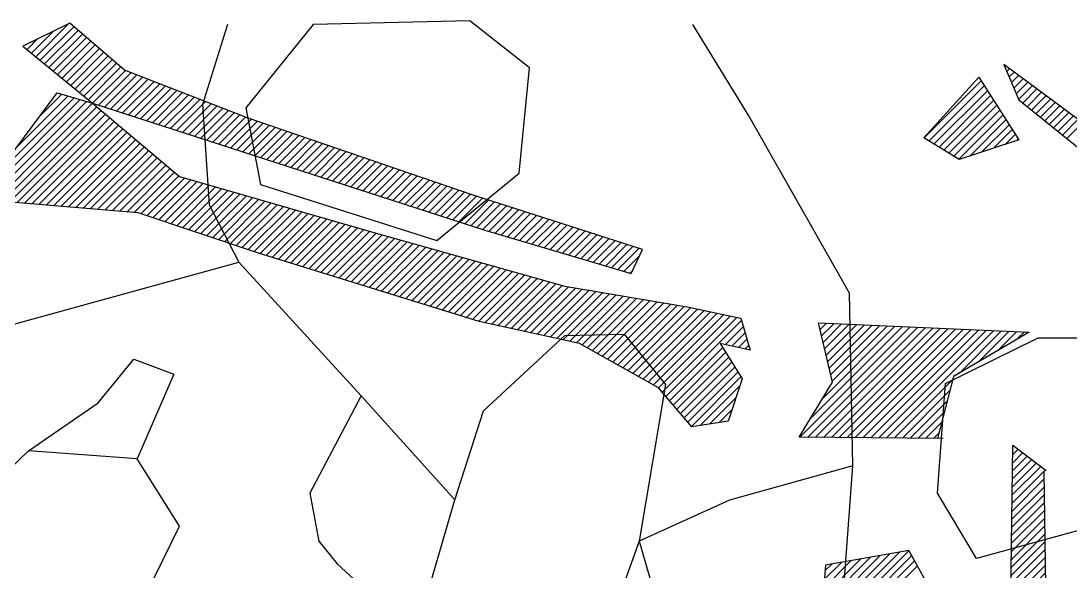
# Model space of a CAD drawing. Header units: metres. Extents: x -3.89 to -2.45, y -19 to -15.4.
# Drawn here: x -3.2645 to -2.7974, y -15.6489 to -15.4042 of the extents above; entities that cross this region are included whole.
import ezdxf

# ---------------------------------------------------------------- set-up
doc = ezdxf.new("R2010")
doc.units = ezdxf.units.M
doc.header["$LTSCALE"] = 25
doc.header["$MEASUREMENT"] = 0
doc.layers.get('0').update_dxf_attribs({"linetype": 'CONTINUOUS'})
for name, color, linetype in [('KNOCHEN', 2, 'CONTINUOUS'), ('KNOCHENSCHRAFF', 2, 'CONTINUOUS'), ('STEINE', 4, 'CONTINUOUS')]:
    doc.layers.add(name, color=color, linetype=linetype)

# ---------------------------------------------------------------- blocks, each defined once
blk = doc.blocks.new('*X5')
at = {"color": 0}
for p, q in [((-325.787, -1542.011), (-324.312, -1540.536)), ((-325.593, -1542.17), (-324.098, -1540.675)), ((-326.176, -1541.692), (-325.692, -1541.208)), ((-325.982, -1541.852), (-325.002, -1540.872)), ((-325.399, -1542.33), (-323.908, -1540.838)), ((-325.205, -1542.489), (-323.717, -1541.001)), ((-325.01, -1542.648), (-323.526, -1541.164)), ((-324.816, -1542.808), (-323.336, -1541.327)), ((-324.622, -1542.967), (-323.145, -1541.49)), ((-324.428, -1543.126), (-322.954, -1541.653)), ((-324.233, -1543.285), (-322.764, -1541.816)), ((-324.039, -1543.445), (-322.573, -1541.979)), ((-323.845, -1543.604), (-322.382, -1542.142)), ((-323.651, -1543.763), (-322.192, -1542.305)), ((-323.456, -1543.923), (-322.001, -1542.467)), ((-323.261, -1544.081), (-321.801, -1542.621)), ((-282.703, -1542.414), (-282.682, -1542.393)), ((-282.599, -1542.663), (-282.479, -1542.543)), ((-322.994, -1544.168), (-321.546, -1542.72)), ((-322.727, -1544.254), (-321.292, -1542.819)), ((-322.46, -1544.341), (-321.037, -1542.918)), ((-322.193, -1544.427), (-320.783, -1543.017)), ((-282.495, -1542.912), (-282.275, -1542.693)), ((-282.39, -1543.161), (-282.072, -1542.843)), ((-282.286, -1543.411), (-281.869, -1542.993)), ((-321.926, -1544.514), (-320.528, -1543.116)), ((-321.659, -1544.6), (-320.274, -1543.215)), ((-321.392, -1544.687), (-320.019, -1543.314)), ((-321.125, -1544.773), (-319.765, -1543.413)), ((-320.858, -1544.86), (-319.51, -1543.512)), ((-286.269, -1545.626), (-283.735, -1543.092)), ((-286.049, -1545.76), (-283.598, -1543.308)), ((-285.83, -1545.895), (-283.46, -1543.524)), ((-282.181, -1543.66), (-281.665, -1543.144)), ((-282.077, -1543.909), (-281.462, -1543.294)), ((-281.891, -1544.077), (-281.258, -1543.444)), ((-327.986, -1548.099), (-323.809, -1543.922)), ((-327.732, -1547.491), (-324.083, -1543.842)), ((-327.718, -1548.185), (-323.535, -1544.002)), ((-326.685, -1546.091), (-324.357, -1543.763)), ((-325.639, -1544.691), (-324.631, -1543.683)), ((-320.591, -1544.946), (-319.256, -1543.611)), ((-320.324, -1545.033), (-319.001, -1543.71)), ((-320.057, -1545.119), (-318.747, -1543.809)), ((-319.79, -1545.206), (-318.492, -1543.908)), ((-319.523, -1545.292), (-318.238, -1544.007)), ((-285.611, -1546.029), (-283.323, -1543.741)), ((-285.392, -1546.163), (-283.185, -1543.957)), ((-281.695, -1544.234), (-281.055, -1543.594)), ((-281.499, -1544.392), (-280.852, -1543.744)), ((-281.303, -1544.549), (-280.648, -1543.895)), ((-327.451, -1548.271), (-323.262, -1544.082)), ((-327.183, -1548.357), (-323.07, -1544.244)), ((-326.916, -1548.443), (-322.878, -1544.405)), ((-319.256, -1545.379), (-317.983, -1544.106)), ((-318.988, -1545.465), (-317.729, -1544.205)), ((-318.721, -1545.552), (-317.474, -1544.304)), ((-318.454, -1545.638), (-317.22, -1544.404)), ((-285.173, -1546.298), (-283.048, -1544.173)), ((-284.954, -1546.432), (-282.91, -1544.389)), ((-281.107, -1544.707), (-280.445, -1544.045)), ((-280.911, -1544.865), (-280.242, -1544.195)), ((-280.715, -1545.022), (-280.038, -1544.345)), ((-326.632, -1548.513), (-322.686, -1544.567)), ((-326.306, -1548.54), (-322.495, -1544.729)), ((-325.979, -1548.567), (-322.303, -1544.89)), ((-318.187, -1545.725), (-316.965, -1544.503)), ((-317.92, -1545.811), (-316.711, -1544.602)), ((-317.653, -1545.898), (-316.456, -1544.701)), ((-317.386, -1545.984), (-316.197, -1544.795)), ((-317.119, -1546.071), (-315.933, -1544.885)), ((-284.735, -1546.567), (-282.773, -1544.605)), ((-284.243, -1546.429), (-282.635, -1544.821)), ((-280.519, -1545.18), (-279.835, -1544.495)), ((-280.323, -1545.337), (-279.632, -1544.646)), ((-280.127, -1545.495), (-279.428, -1544.796)), ((-279.931, -1545.652), (-279.225, -1544.946)), ((-325.653, -1548.594), (-322.111, -1545.052)), ((-325.327, -1548.622), (-321.919, -1545.214)), ((-325.001, -1548.649), (-321.727, -1545.375)), ((-316.852, -1546.157), (-315.67, -1544.975)), ((-316.585, -1546.244), (-315.406, -1545.065)), ((-316.318, -1546.33), (-315.143, -1545.155)), ((-316.051, -1546.417), (-314.879, -1545.245)), ((-315.784, -1546.503), (-314.616, -1545.335)), ((-315.517, -1546.59), (-314.353, -1545.425)), ((-283.718, -1546.257), (-282.498, -1545.037)), ((-283.193, -1546.086), (-282.361, -1545.253)), ((-324.674, -1548.676), (-321.535, -1545.537)), ((-324.348, -1548.703), (-321.343, -1545.699)), ((-324.022, -1548.731), (-321.151, -1545.86)), ((-315.25, -1546.676), (-314.089, -1545.516)), ((-314.983, -1546.763), (-313.826, -1545.606)), ((-314.715, -1546.849), (-313.562, -1545.696)), ((-314.448, -1546.936), (-313.299, -1545.786)), ((-314.181, -1547.022), (-313.035, -1545.876)), ((-282.668, -1545.914), (-282.223, -1545.469)), ((-282.143, -1545.742), (-282.086, -1545.685)), ((-323.695, -1548.758), (-320.959, -1546.022)), ((-323.369, -1548.785), (-320.768, -1546.184)), ((-323.043, -1548.812), (-320.576, -1546.345)), ((-313.914, -1547.108), (-312.772, -1545.966)), ((-313.647, -1547.195), (-312.508, -1546.056)), ((-313.38, -1547.281), (-312.245, -1546.146)), ((-313.113, -1547.368), (-311.982, -1546.236)), ((-312.846, -1547.454), (-311.718, -1546.327)), ((-322.717, -1548.84), (-320.384, -1546.507)), ((-322.39, -1548.867), (-320.192, -1546.669)), ((-312.579, -1547.541), (-311.455, -1546.417)), ((-312.312, -1547.627), (-311.191, -1546.507)), ((-312.045, -1547.714), (-310.928, -1546.597)), ((-311.778, -1547.8), (-310.664, -1546.687)), ((-311.511, -1547.887), (-310.401, -1546.777)), ((-322.064, -1548.894), (-320, -1546.83)), ((-321.738, -1548.921), (-319.808, -1546.992)), ((-321.411, -1548.949), (-319.616, -1547.154)), ((-311.244, -1547.973), (-310.138, -1546.867)), ((-310.977, -1548.06), (-309.874, -1546.957)), ((-310.709, -1548.146), (-309.611, -1547.048)), ((-310.442, -1548.233), (-309.347, -1547.138)), ((-310.175, -1548.319), (-309.084, -1547.228)), ((-321.112, -1549.003), (-319.424, -1547.315)), ((-320.847, -1549.092), (-319.161, -1547.405)), ((-320.582, -1549.18), (-318.886, -1547.484)), ((-320.317, -1549.269), (-318.612, -1547.564)), ((-320.052, -1549.357), (-318.338, -1547.643)), ((-319.787, -1549.445), (-318.063, -1547.722)), ((-309.908, -1548.406), (-308.82, -1547.318)), ((-309.641, -1548.492), (-308.557, -1547.408)), ((-309.374, -1548.579), (-308.293, -1547.498)), ((-309.107, -1548.665), (-308.03, -1547.588)), ((-308.84, -1548.752), (-307.767, -1547.678)), ((-319.522, -1549.534), (-317.789, -1547.801)), ((-319.256, -1549.622), (-317.514, -1547.88)), ((-318.991, -1549.711), (-317.24, -1547.959)), ((-318.726, -1549.799), (-316.966, -1548.039)), ((-318.461, -1549.888), (-316.691, -1548.118)), ((-318.196, -1549.976), (-316.417, -1548.197)), ((-308.573, -1548.838), (-307.503, -1547.768)), ((-308.306, -1548.925), (-307.24, -1547.859)), ((-308.039, -1549.011), (-306.976, -1547.949)), ((-307.772, -1549.098), (-306.713, -1548.039)), ((-307.505, -1549.184), (-306.449, -1548.129)), ((-307.238, -1549.271), (-306.183, -1548.216)), ((-317.931, -1550.064), (-316.142, -1548.276)), ((-317.666, -1550.153), (-315.868, -1548.355)), ((-317.401, -1550.241), (-315.594, -1548.434)), ((-317.136, -1550.33), (-315.319, -1548.513)), ((-316.87, -1550.418), (-315.045, -1548.593)), ((-316.605, -1550.507), (-314.77, -1548.672)), ((-306.971, -1549.357), (-305.916, -1548.302)), ((-306.704, -1549.444), (-305.648, -1548.389)), ((-306.436, -1549.53), (-305.381, -1548.475)), ((-306.169, -1549.617), (-305.114, -1548.561)), ((-305.902, -1549.703), (-304.846, -1548.647)), ((-316.34, -1550.595), (-314.496, -1548.751)), ((-316.075, -1550.683), (-314.222, -1548.83)), ((-315.809, -1550.771), (-313.947, -1548.909)), ((-315.539, -1550.854), (-313.673, -1548.988)), ((-315.269, -1550.938), (-313.398, -1549.068)), ((-315, -1551.022), (-313.124, -1549.147)), ((-305.632, -1549.786), (-304.579, -1548.733)), ((-305.359, -1549.867), (-304.312, -1548.82)), ((-305.086, -1549.948), (-304.044, -1548.906)), ((-304.814, -1550.029), (-303.777, -1548.992)), ((-304.541, -1550.11), (-303.51, -1549.078)), ((-314.73, -1551.106), (-312.85, -1549.226)), ((-314.46, -1551.19), (-312.575, -1549.305)), ((-314.191, -1551.274), (-312.301, -1549.384)), ((-313.921, -1551.358), (-312.026, -1549.463)), ((-313.651, -1551.442), (-311.752, -1549.543)), ((-313.382, -1551.526), (-311.478, -1549.622)), ((-304.269, -1550.191), (-303.242, -1549.164)), ((-303.996, -1550.272), (-302.975, -1549.251)), ((-303.724, -1550.353), (-302.707, -1549.337)), ((-303.451, -1550.434), (-302.44, -1549.423)), ((-303.178, -1550.515), (-302.173, -1549.509)), ((-302.906, -1550.596), (-301.905, -1549.595)), ((-313.112, -1551.61), (-311.203, -1549.701)), ((-312.842, -1551.693), (-310.929, -1549.78)), ((-312.573, -1551.777), (-310.654, -1549.859)), ((-312.303, -1551.861), (-310.378, -1549.936)), ((-312.033, -1551.945), (-310.102, -1550.014)), ((-311.764, -1552.029), (-309.826, -1550.092)), ((-302.633, -1550.677), (-301.638, -1549.681)), ((-302.361, -1550.758), (-301.371, -1549.768)), ((-302.088, -1550.839), (-301.103, -1549.854)), ((-301.816, -1550.92), (-300.836, -1549.94)), ((-301.543, -1551.001), (-300.569, -1550.026)), ((-311.494, -1552.113), (-309.551, -1550.169)), ((-311.224, -1552.197), (-309.275, -1550.247)), ((-310.955, -1552.281), (-308.999, -1550.325)), ((-310.685, -1552.365), (-308.723, -1550.403)), ((-310.415, -1552.448), (-308.447, -1550.48)), ((-310.146, -1552.532), (-308.171, -1550.558)), ((-301.27, -1551.082), (-300.301, -1550.112)), ((-300.998, -1551.163), (-300.034, -1550.199)), ((-300.725, -1551.244), (-299.767, -1550.285)), ((-300.453, -1551.325), (-299.499, -1550.371)), ((-300.18, -1551.406), (-299.232, -1550.457)), ((-299.908, -1551.487), (-298.964, -1550.543)), ((-309.876, -1552.616), (-307.895, -1550.636)), ((-309.606, -1552.7), (-307.62, -1550.713)), ((-309.337, -1552.784), (-307.344, -1550.791)), ((-309.067, -1552.868), (-307.068, -1550.869)), ((-308.797, -1552.952), (-306.792, -1550.946)), ((-308.528, -1553.036), (-306.516, -1551.024)), ((-299.635, -1551.568), (-298.924, -1550.857)), ((-308.258, -1553.12), (-306.24, -1551.102)), ((-307.989, -1553.204), (-305.964, -1551.18)), ((-307.719, -1553.287), (-305.689, -1551.257)), ((-307.449, -1553.371), (-305.413, -1551.335)), ((-307.18, -1553.455), (-305.137, -1551.413)), ((-306.91, -1553.539), (-304.861, -1551.49)), ((-306.64, -1553.623), (-304.585, -1551.568)), ((-306.371, -1553.707), (-304.309, -1551.646)), ((-306.101, -1553.791), (-304.034, -1551.723)), ((-305.812, -1553.856), (-303.758, -1551.801)), ((-305.522, -1553.919), (-303.482, -1551.879)), ((-305.231, -1553.981), (-303.206, -1551.957)), ((-299.362, -1551.649), (-299.246, -1551.532)), ((-304.94, -1554.044), (-302.93, -1552.034)), ((-304.649, -1554.107), (-302.654, -1552.112)), ((-304.359, -1554.17), (-302.378, -1552.19)), ((-304.068, -1554.233), (-302.087, -1552.252)), ((-303.777, -1554.296), (-301.785, -1552.303)), ((-303.487, -1554.358), (-301.482, -1552.354)), ((-303.196, -1554.421), (-301.18, -1552.405)), ((-302.905, -1554.484), (-300.877, -1552.456)), ((-302.614, -1554.547), (-300.574, -1552.507)), ((-302.324, -1554.61), (-300.272, -1552.558)), ((-302.033, -1554.673), (-299.969, -1552.609)), ((-301.742, -1554.735), (-299.667, -1552.66)), ((-301.484, -1554.831), (-299.364, -1552.711)), ((-301.258, -1554.959), (-299.062, -1552.762)), ((-301.033, -1555.087), (-298.759, -1552.813)), ((-300.807, -1555.214), (-298.456, -1552.864)), ((-300.581, -1555.342), (-298.154, -1552.915)), ((-300.355, -1555.47), (-297.851, -1552.966)), ((-300.129, -1555.597), (-297.549, -1553.017)), ((-299.903, -1555.725), (-297.246, -1553.068)), ((-299.678, -1555.853), (-296.943, -1553.119)), ((-299.452, -1555.981), (-296.647, -1553.176)), ((-299.226, -1556.108), (-296.356, -1553.238)), ((-299, -1556.236), (-296.064, -1553.3)), ((-298.774, -1556.364), (-295.773, -1553.362)), ((-298.548, -1556.491), (-295.481, -1553.424)), ((-298.323, -1556.619), (-295.19, -1553.487)), ((-298.097, -1556.747), (-294.899, -1553.549)), ((-297.932, -1556.936), (-294.607, -1553.611)), ((-297.769, -1557.126), (-294.397, -1553.754)), ((-295.111, -1554.821), (-294.318, -1554.029)), ((-291.804, -1558.94), (-286.896, -1554.031)), ((-291.454, -1558.942), (-286.557, -1554.046)), ((-291.339, -1558.121), (-287.235, -1554.016)), ((-291.103, -1558.945), (-286.218, -1554.061)), ((-290.967, -1553.859), (-290.961, -1553.854)), ((-290.9, -1554.147), (-290.622, -1553.868)), ((-290.834, -1554.434), (-290.283, -1553.883)), ((-290.799, -1557.227), (-287.573, -1554.002)), ((-290.768, -1554.721), (-289.945, -1553.898)), ((-290.752, -1558.948), (-285.88, -1554.076)), ((-290.702, -1555.009), (-289.606, -1553.913)), ((-290.636, -1555.296), (-289.267, -1553.928)), ((-290.569, -1555.583), (-288.928, -1553.942)), ((-290.503, -1555.871), (-288.59, -1553.957)), ((-290.437, -1556.158), (-288.251, -1553.972)), ((-290.401, -1558.951), (-285.541, -1554.09)), ((-290.371, -1556.445), (-287.912, -1553.987)), ((-290.051, -1558.954), (-285.202, -1554.105)), ((-289.7, -1558.957), (-284.863, -1554.12)), ((-289.349, -1558.96), (-284.525, -1554.135)), ((-288.999, -1558.962), (-284.186, -1554.15)), ((-288.648, -1558.965), (-283.847, -1554.164)), ((-288.297, -1558.968), (-283.508, -1554.179)), ((-287.947, -1558.971), (-283.17, -1554.194)), ((-284.723, -1556.101), (-282.831, -1554.209)), ((-283.86, -1555.591), (-282.492, -1554.224)), ((-282.996, -1555.081), (-282.153, -1554.238)), ((-282.132, -1554.571), (-281.815, -1554.253)), ((-294.823, -1554.888), (-294.24, -1554.304)), ((-294.536, -1554.954), (-294.161, -1554.579)), ((-297.607, -1557.317), (-295.234, -1554.945)), ((-297.444, -1557.508), (-295.1, -1555.164)), ((-294.249, -1555.02), (-294.083, -1554.854)), ((-297.281, -1557.699), (-294.965, -1555.383)), ((-297.118, -1557.89), (-294.831, -1555.603)), ((-296.956, -1558.081), (-294.697, -1555.822)), ((-296.793, -1558.272), (-294.563, -1556.041)), ((-296.63, -1558.462), (-294.428, -1556.26)), ((-287.596, -1558.974), (-285.002, -1556.38)), ((-296.236, -1558.421), (-294.481, -1556.666)), ((-287.245, -1558.977), (-285.126, -1556.857)), ((-295.817, -1558.356), (-294.651, -1557.19)), ((-286.895, -1558.98), (-285.25, -1557.335)), ((-295.398, -1558.291), (-294.821, -1557.713)), ((-286.544, -1558.982), (-285.374, -1557.812)), ((-286.193, -1558.985), (-285.497, -1558.29)), ((-285.842, -1558.988), (-285.621, -1558.767)), ((-291.342, -1568.024), (-287.369, -1564.05)), ((-291.139, -1568.174), (-286.948, -1563.983)), ((-290.935, -1568.323), (-286.823, -1564.211)), ((-290.862, -1567.19), (-287.799, -1564.126)), ((-290.833, -1566.807), (-288.229, -1564.203)), ((-290.803, -1566.424), (-288.659, -1564.279)), ((-290.774, -1566.041), (-289.089, -1564.356)), ((-290.744, -1565.658), (-289.519, -1564.432)), ((-290.731, -1568.473), (-286.697, -1564.439)), ((-290.715, -1565.275), (-289.949, -1564.509)), ((-290.685, -1564.891), (-290.379, -1564.585)), ((-290.528, -1568.623), (-286.572, -1564.667))]:
    blk.add_line(p, q, dxfattribs=at)
blk = doc.blocks.new('*X6')
at = {"color": 0}
for p, q in [((-282.324, -1559.358), (-282.289, -1559.323)), ((-282.339, -1560.434), (-281.686, -1559.781)), ((-282.334, -1560.076), (-281.887, -1559.628)), ((-282.329, -1559.717), (-282.088, -1559.476)), ((-282.354, -1561.51), (-281.083, -1560.239)), ((-282.349, -1561.151), (-281.284, -1560.086)), ((-282.344, -1560.793), (-281.485, -1559.934)), ((-282.363, -1562.227), (-280.945, -1560.808)), ((-282.359, -1561.868), (-280.882, -1560.391)), ((-282.368, -1562.585), (-280.94, -1561.157)), ((-282.373, -1562.944), (-280.935, -1561.506)), ((-282.383, -1563.661), (-280.925, -1562.203)), ((-282.378, -1563.302), (-280.93, -1561.854)), ((-282.388, -1564.019), (-280.921, -1562.552)), ((-282.393, -1564.378), (-280.916, -1562.9)), ((-282.403, -1565.095), (-280.906, -1563.598)), ((-282.398, -1564.737), (-280.911, -1563.249)), ((-282.408, -1565.454), (-280.901, -1563.946)), ((-282.413, -1565.812), (-280.896, -1564.295)), ((-282.423, -1566.529), (-280.887, -1564.992)), ((-282.418, -1566.171), (-280.891, -1564.644)), ((-282.428, -1566.888), (-280.882, -1565.341)), ((-282.433, -1567.246), (-280.877, -1565.69)), ((-282.443, -1567.963), (-280.867, -1566.387)), ((-282.438, -1567.605), (-280.872, -1566.038)), ((-282.448, -1568.322), (-280.862, -1566.736)), ((-282.453, -1568.681), (-280.857, -1567.085)), ((-282.463, -1569.398), (-280.848, -1567.782)), ((-282.458, -1569.039), (-280.852, -1567.433)), ((-282.468, -1569.756), (-280.843, -1568.131)), ((-282.473, -1570.115), (-280.838, -1568.479)), ((-282.516, -1570.865), (-280.828, -1569.177)), ((-282.481, -1570.476), (-280.833, -1568.828)), ((-282.551, -1571.254), (-280.823, -1569.525)), ((-282.586, -1571.642), (-280.818, -1569.874)), ((-282.657, -1572.419), (-280.809, -1570.571)), ((-282.622, -1572.031), (-280.813, -1570.223)), ((-282.692, -1572.808), (-280.804, -1570.92)), ((-282.727, -1573.197), (-280.799, -1571.269)), ((-282.797, -1573.974), (-280.789, -1571.966)), ((-282.762, -1573.585), (-280.794, -1571.617)), ((-282.832, -1574.362), (-280.784, -1572.315)), ((-282.867, -1574.751), (-280.779, -1572.663)), ((-282.937, -1575.528), (-280.77, -1573.361)), ((-282.902, -1575.139), (-280.775, -1573.012)), ((-282.972, -1575.917), (-280.765, -1573.71)), ((-283.007, -1576.305), (-280.76, -1574.058)), ((-283.077, -1577.082), (-280.75, -1574.756)), ((-283.042, -1576.694), (-280.755, -1574.407)), ((-283.147, -1577.86), (-280.597, -1575.31)), ((-283.112, -1577.471), (-280.68, -1575.039)), ((-283.182, -1578.248), (-280.514, -1575.58)), ((-283.252, -1579.025), (-280.349, -1576.122)), ((-283.217, -1578.637), (-280.432, -1575.851)), ((-283.322, -1579.803), (-280.184, -1576.664)), ((-283.287, -1579.414), (-280.266, -1576.393)), ((-283.647, -1580.48), (-280.101, -1576.935)), ((-284.703, -1582.244), (-279.936, -1577.476)), ((-284.473, -1581.66), (-280.018, -1577.206)), ((-284.601, -1582.495), (-279.853, -1577.747)), ((-284.499, -1582.747), (-279.77, -1578.018)), ((-284.396, -1582.998), (-279.687, -1578.289)), ((-284.294, -1583.249), (-279.605, -1578.56)), ((-284.191, -1583.5), (-279.522, -1578.831)), ((-284.089, -1583.751), (-279.439, -1579.102)), ((-283.986, -1584.002), (-279.357, -1579.372)), ((-283.884, -1584.253), (-279.274, -1579.643)), ((-283.782, -1584.504), (-279.191, -1579.914)), ((-283.297, -1584.373), (-279.109, -1580.185)), ((-282.661, -1584.091), (-278.986, -1580.416)), ((-282.164, -1583.948), (-278.831, -1580.615)), ((-281.779, -1583.916), (-278.676, -1580.813)), ((-281.393, -1583.884), (-278.522, -1581.012)), ((-281.048, -1583.893), (-278.367, -1581.211)), ((-280.767, -1583.965), (-278.212, -1581.41)), ((-280.486, -1584.037), (-278.058, -1581.609)), ((-280.205, -1584.11), (-277.903, -1581.808)), ((-279.924, -1584.182), (-277.748, -1582.007)), ((-279.642, -1584.254), (-277.594, -1582.206)), ((-279.361, -1584.327), (-277.439, -1582.405)), ((-279.08, -1584.399), (-277.295, -1582.615)), ((-278.799, -1584.472), (-277.353, -1583.025)), ((-278.518, -1584.544), (-277.41, -1583.436)), ((-278.236, -1584.616), (-277.468, -1583.847)), ((-277.955, -1584.689), (-277.525, -1584.258)), ((-277.674, -1584.761), (-277.583, -1584.669))]:
    blk.add_line(p, q, dxfattribs=at)

msp = doc.modelspace()

# ---------------------------------------------------------------- linework, layer by layer
at = {"layer": 'KNOCHEN'}
for points in [[(-3.26366, -15.41537), (-3.23264, -15.44081), (-3.05819, -15.4973), (-2.99309, -15.51664), (-2.988, -15.50596), (-3.06378, -15.48153), (-3.16346, -15.44743), (-3.21839, -15.42606), (-3.2428, -15.4052), (-3.26366, -15.41537)], [(-2.63453, -15.61489), (-2.6447, -15.58742), (-2.75149, -15.47957), (-2.82726, -15.4236), (-2.82065, -15.43937), (-2.73013, -15.51212), (-2.69504, -15.54723), (-2.64928, -15.60776), (-2.63453, -15.61489)], [(-2.86287, -15.45615), (-2.83845, -15.42919), (-2.82065, -15.45717), (-2.8471, -15.46581), (-2.86287, -15.45615)], [(-3.28147, -15.48047), (-3.2484, -15.43623), (-3.23264, -15.44081), (-3.19399, -15.47337), (-3.10753, -15.49831), (-3.02259, -15.52223), (-2.96817, -15.5314), (-2.94427, -15.53649), (-2.9402, -15.55073), (-2.95343, -15.54768), (-2.94376, -15.56345), (-2.94987, -15.58227), (-2.96615, -15.58481), (-2.9809, -15.56751), (-3.01599, -15.54766), (-3.06074, -15.53799), (-3.1589, -15.50745), (-3.2123, -15.48964), (-3.26723, -15.48505), (-3.28147, -15.48047)], [(-2.85425, -15.58992), (-2.91834, -15.58939), (-2.90358, -15.56498), (-2.90968, -15.53853), (-2.8161, -15.54262), (-2.84967, -15.56245), (-2.8568, -15.58992)], [(-2.8095, -15.60468), (-2.80749, -15.74811), (-2.79072, -15.80304), (-2.77292, -15.82594), (-2.77598, -15.84781), (-2.81158, -15.83864), (-2.82379, -15.83966), (-2.83752, -15.84576), (-2.84769, -15.82083), (-2.83345, -15.80049), (-2.82478, -15.70436), (-2.82323, -15.59297), (-2.80848, -15.60417)], [(-2.89803, -15.7603), (-2.87464, -15.78522), (-2.85022, -15.76539), (-2.85021, -15.68859), (-2.85834, -15.66011), (-2.86952, -15.63976), (-2.90665, -15.64636), (-2.90869, -15.67281), (-2.91938, -15.67586), (-2.90208, -15.68858), (-2.91124, -15.70078), (-2.89446, -15.71757), (-2.90667, -15.72927), (-2.88735, -15.73995), (-2.90057, -15.74911), (-2.88582, -15.75979), (-2.89803, -15.7603)]]:
    msp.add_lwpolyline(points, dxfattribs=at)
at = {"layer": 'STEINE'}
for points in [[(-3.17261, -15.40572), (-3.18381, -15.44133), (-3.18077, -15.48609), (-3.16755, -15.51152), (-3.11314, -15.57104), (-3.07144, -15.61733)], [(-3.16448, -15.44286), (-3.15788, -15.47693), (-3.07955, -15.50187), (-3.04293, -15.47187), (-3.03834, -15.42508), (-3.06478, -15.40422), (-3.13446, -15.40573), (-3.16448, -15.44286)], [(-2.89444, -15.60211), (-2.89595, -15.52531), (-2.94069, -15.44647), (-2.9656, -15.40577)], [(-3.2764, -15.5415), (-3.16755, -15.51152)], [(-3.07961, -15.74957), (-3.09689, -15.7043), (-3.07144, -15.61733), (-3.05872, -15.57766), (-3.0226, -15.5441), (-2.99615, -15.5436), (-2.97784, -15.56598), (-2.98956, -15.63566), (-3.00788, -15.68703), (-3.01857, -15.74857), (-3.07961, -15.74957)], [(-2.83951, -15.64332), (-2.8568, -15.61433), (-2.85323, -15.5655), (-2.81203, -15.54517), (-2.78151, -15.54517), (-2.77084, -15.60367), (-2.78763, -15.62909), (-2.83951, -15.64332)], [(-3.26115, -15.59542), (-3.23012, -15.57407), (-3.21435, -15.55474), (-3.19655, -15.56136), (-3.21283, -15.59899)], [(-3.11314, -15.57104), (-3.13604, -15.61427), (-3.13197, -15.63563), (-3.12384, -15.64581), (-3.09994, -15.66768), (-3.1091, -15.70532)], [(-3.33238, -15.66407), (-3.25558, -15.7119), (-3.24084, -15.72462), (-3.19402, -15.62901), (-3.21283, -15.59899), (-3.26115, -15.59542), (-3.33238, -15.66407)], [(-2.94686, -15.75622), (-2.9143, -15.74351), (-2.89852, -15.65654), (-2.89444, -15.60211), (-2.94937, -15.61736), (-2.98956, -15.63566), (-2.97024, -15.7023)]]:
    msp.add_lwpolyline(points, dxfattribs=at)

# ---------------------------------------------------------------- block references
at = {"layer": 'KNOCHENSCHRAFF', "xscale": 0.01, "yscale": 0.01, "zscale": 0.01}
for name in ['*X5', '*X6']:
    msp.add_blockref(name, (0, 0), dxfattribs=at)

doc.saveas('drawing.dxf')
